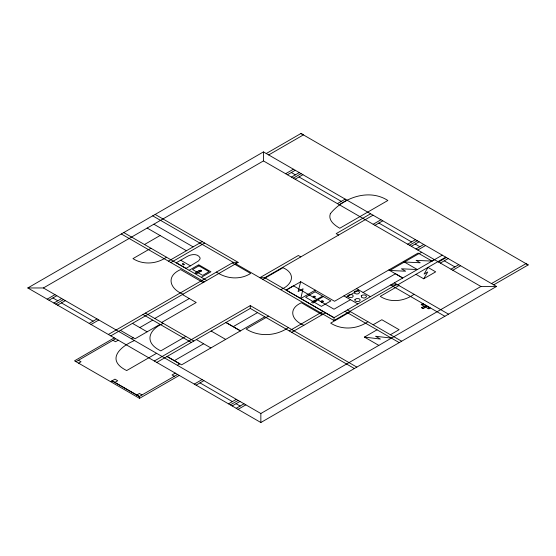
<?xml version="1.0" encoding="UTF-8"?>
<svg xmlns="http://www.w3.org/2000/svg" width="556" height="556" viewBox="0 0 556 556"><rect width="100%" height="100%" fill="white"/><g stroke="black" fill="none" stroke-linecap="round" stroke-linejoin="round"><path stroke-width="0.83" d="M235.709 263.759L334.01 320.513L334.01 317.698L442.284 255.162M423.665 278.785L427.759 271.974L424.096 274.087L427.974 267.401L435.675 271.849L423.665 278.785L415.957 274.337M190.437 265.844L198.527 260.931L199.979 259.047L200.118 257.949C197.748 253.14 190.833 254.217 186.962 256.594L176.301 262.752L186.051 268.374L190.43 265.844L180.679 260.215M27.8 287.966L263.447 151.913L496.501 286.465L260.854 422.518L27.8 287.966L43.403 287.966L260.847 413.511L260.854 422.518M266.248 153.532L300.97 133.482L303.409 134.893L268.687 154.936M43.403 287.966L263.454 160.927L480.898 286.465L496.501 286.465M47.17 299.149L54.974 294.645M144.546 244.487L160.086 235.515M48.997 300.205L56.802 295.702M53.883 303.027L61.688 298.523M150.94 248.247L132.96 258.623C143.191 265.142 156.702 264.086 166.48 257.219M55.711 304.083L63.516 299.58M57.546 305.14L65.344 300.636M285.624 173.722L293.422 169.219M287.445 174.779L295.25 170.275M291.462 177.1L299.26 172.589M293.29 178.156L301.095 173.646M295.118 179.206L302.923 174.702M168.398 261.146L202.224 241.617M170.838 262.55L204.664 243.021M89.203 323.418L97.008 318.915M91.031 324.475L98.836 319.971M189.144 270.306L198.742 264.767L210.912 271.794L201.321 277.333M108.357 334.476L233.27 262.356L238.149 262.356L155.152 214.442M337.402 203.621L345.2 199.117M110.79 335.88L238.149 262.356M339.229 204.677L347.034 200.174M114.265 337.888L74.532 360.823L139.528 398.353L179.261 375.411M75.998 361.671L115.724 338.729M154.763 318.477L189.311 298.53M139.806 327.595L152.74 320.124M118.233 340.182L115.495 341.759L112.986 340.314M78.604 363.179L81.037 361.775L78.424 360.267M131.404 338.771L133.183 337.742M161.664 322.466L196.219 302.513L182.403 294.541M160.052 324.35L135.038 338.792L120.409 330.347M163.228 323.37C148.174 329.944 144.025 342.837 160.795 350.864L185.822 336.415M134.482 340.55C119.422 346.826 105.828 360.26 126.678 370.56L156.57 353.303M370.595 213.775L336.185 233.645L338.625 235.049M300.789 256.9L298.35 255.489L259.86 277.708L264.739 277.708L373.034 215.186M262.786 279.397L283.011 267.721C296.563 273.719 292.352 285.033 280.571 289.662M373.159 224.27L380.964 219.759M374.987 225.319L382.792 220.815M110.616 381.659L114.953 379.157L117.705 380.742L114.835 382.403M154.318 361.011L250.283 305.605L356.82 367.113M156.757 362.422L250.283 308.42L354.38 368.517M300.74 281.76L286.145 290.086L293.443 285.812L333.996 309.219L350.516 299.684M174.369 360.642L203.628 343.754M233.214 326.65L257.539 312.611M177.35 365.299L179.79 363.895L167.008 356.514M264.795 316.795L181.624 364.833L167.113 356.452M268.492 316.114L246.141 329.013C258.999 337.165 276.005 336.151 288.397 327.609M315.28 290.149L300.768 298.53L303.055 288.738L298.127 291.58L300.678 281.718L334.552 301.276L418.07 253.063L432.033 261.07L434.472 259.666M136.762 395.024L139.438 393.481L141.995 394.955M175.272 373.111L172.054 374.966L174.334 376.287M177.552 374.424L139.285 396.518L139.528 398.353M407.666 244.188L415.471 239.685M409.494 245.245L417.299 240.741M411.322 246.301L419.127 241.797M415.957 248.977L423.755 244.466M417.785 250.026L425.583 245.523M389.735 270.487L418.995 253.599M419.203 253.668L421.643 252.257M194.287 384.085L202.085 379.581M346.256 297.224L358.766 290.003M289.238 330.91L323.064 311.381M196.115 385.141L203.92 380.638M291.678 332.314L325.503 312.792M363.054 292.477L395.504 273.747L402.739 277.993L388.811 269.952M334.01 320.513L396.769 284.283L394.329 282.872M350.495 311.68L330.667 323.126C342.01 330.34 357.001 329.298 367.884 321.722M444.863 316.281L390.639 284.978L397.742 284.846L445.717 257.143M438.545 262.015L446.35 257.511M398.972 285.555L380.228 296.376C390.639 303.089 404.309 301.359 414.046 294.263M440.373 263.071L448.178 258.568M450.972 269.187L458.776 264.684M452.799 270.244L460.604 265.74M228.509 403.844L236.307 399.34M230.337 404.9L238.142 400.396M232.165 405.956L239.97 401.453M373.152 324.746L381.84 319.735L399.111 329.701L390.423 334.719M236.217 408.299L244.021 403.788M238.044 409.355L245.849 404.844M378.817 345.38L364.437 337.082L377.031 329.812M421.914 304.896L423.408 304.035M426.132 305.612L421.524 307.614C422.977 310.408 425.187 306.425 426.793 305.995M428.009 308.413L429.524 307.572M260.847 413.511L480.898 286.465M491.49 283.574L525.99 263.655L528.2 264.927L493.7 284.846M431.998 261.105L416.069 260.354L420.246 262.766L404.295 262.001M389.666 270.452L405.616 271.21L401.439 268.798L417.368 269.549L403.441 261.508M391.403 338.117L375.55 336.255L380.436 339.077L364.458 337.068M313.431 297.411L314.835 297.411L315.342 296.828L314.835 296.251L313.431 296.251L313.125 297.238M321.451 302.04L322.862 302.04L323.363 301.463L322.862 300.879L321.458 300.879L321.153 301.866M291.351 172.527L295.361 174.841M299.017 176.954L341.301 201.369M378.893 223.067L411.572 241.936M415.228 244.049L419.856 246.718M444.279 260.82L454.877 266.936M397.742 284.846L448.525 314.168M424.645 306.474L421.135 304.445L422.623 303.583L430.33 308.038L428.843 308.893L425.305 306.856M424.186 306.738L424.84 307.12M421.865 307.315L423.846 308.455L422.428 308.177L421.858 307.329M356.472 288.647L370.393 296.682M343.928 295.889L357.849 303.923M347.465 309.928L401.661 341.224M345.026 311.339L399.222 342.628M264.739 277.708L334.01 317.698L286.201 290.156M152.719 215.846L233.27 262.356M232.359 262.884L250.659 273.448C240.234 280.085 226.466 279.029 216.492 272.044M322.146 314.724L301.421 302.756C287.542 308.9 291.754 320.513 303.861 325.281M153.845 224.207L193.106 246.871M147.173 228.057L186.427 250.728M123.766 232.561L206.762 280.474M121.333 233.965L204.323 281.885M203.128 282.573L180.603 269.57C165.577 276.207 169.775 288.911 183.042 294.173M225.958 322.459L240.47 330.841M225.91 322.494L240.394 330.855M211.134 331.022L225.618 339.382M196.358 339.556L210.884 347.945M145.415 313.077L193.815 341.023M142.975 314.487L191.375 342.433M132.495 323.37L147.118 331.814M52.903 297.953L57.789 300.775M61.445 302.888L93.109 321.166M200.014 382.889L232.408 401.592M236.064 403.705L240.116 406.047M300.97 133.482L528.2 264.927M263.447 151.913L263.454 160.927M250.283 305.605L250.283 308.42M330.327 213.712C327.873 220.371 334.754 225.34 339.772 228.245L387.859 200.487C369.073 188.31 343.337 197.491 330.327 213.712M347.993 295.479L347.993 296.682L349.509 297.557L352.309 297.314L353.31 296.077L352.692 295.062L351.587 294.604L349.509 294.604L347.993 295.479M354.95 299.496L354.95 300.692L356.465 301.567L359.266 301.331L360.267 300.094L359.649 299.079L358.544 298.621L356.465 298.621L354.95 299.496M354.283 291.844L354.7 293.464L356.841 294.041L358.599 293.686L359.6 292.449L358.981 291.427L357.876 290.969L355.805 290.969L354.283 291.844M361.24 295.861L361.657 297.481L363.798 298.058L365.556 297.696L366.557 296.466L365.938 295.445L364.833 294.986L362.762 294.986L361.24 295.861M201.07 270.848C199.555 272.28 199.555 269.417 201.07 270.848M314.821 296.828C313.313 298.259 313.306 295.396 314.821 296.828M322.848 301.463C321.333 302.895 321.333 300.031 322.848 301.463M201.592 270.848L200.382 271.543L199.173 270.848L200.382 270.146L201.592 270.848M182.959 263.634L182.222 264.065L183.772 264.955L184.509 264.531L182.959 263.634M198.909 265.844L192.529 269.528L202.669 275.38L209.049 271.696L198.909 265.844M198.589 270.897L195.177 272.864L196.643 273.712L200.056 271.738L198.589 270.897M315.12 291.768L305.633 297.245L313.132 301.567L322.612 296.098L315.12 291.768M314.891 300.233L311.478 302.2L312.938 303.048L316.35 301.074L314.891 300.233M323.383 296.563L313.897 302.04L321.396 306.37L330.883 300.893L323.383 296.563M423.158 304.598L422.65 304.473L423.158 304.598M428.523 307.697L428.558 307.753M139.32 396.504L112.076 380.811L139.32 396.504"/></g></svg>
